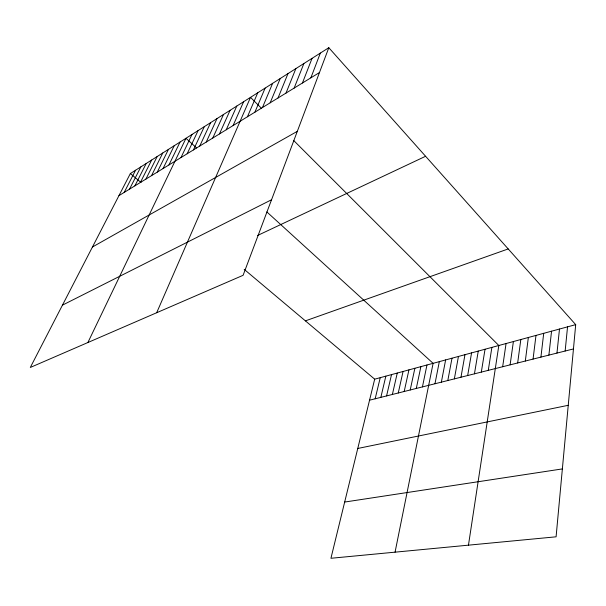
<?xml version="1.0" encoding="UTF-8"?>
<svg xmlns="http://www.w3.org/2000/svg" width="606" height="606" viewBox="0 0 606 606"><rect width="100%" height="100%" fill="white"/><g stroke="black" fill="none" stroke-linecap="round" stroke-linejoin="round"><path stroke-width="0.91" d="M575.7 324.642L556.088 536.81L330.937 558.277L374.69 379.174L575.7 324.642L328.808 47.722L130.351 173.543L30.3 367.471L243.097 275.306L328.808 47.722M565.148 351.018L567.542 326.854M556.959 353.078L559.49 329.035M548.885 355.108L551.551 331.194M540.916 357.116L543.711 333.315M533.06 359.085L535.984 335.413M525.311 361.04L528.356 337.481M517.66 362.964L520.827 339.527M510.108 364.857L513.396 341.542M502.662 366.728L506.063 343.534M468.461 545.165L498.821 345.496L293.849 140.668M488.269 370.349L491.883 347.382M481.315 372.099L485.035 349.238M474.445 373.826L478.263 351.071M467.665 375.531L471.574 352.889M460.969 377.22L464.969 354.677M454.348 378.879L458.447 356.449M447.811 380.523L452 358.199M441.357 382.151L445.63 359.926M434.979 383.75L439.327 361.638M395.059 552.164L433.108 363.327L266.845 211.926M422.443 386.901L426.957 364.994M416.292 388.454L420.882 366.645M410.209 389.976L414.875 368.274M404.194 391.491L408.936 369.88M398.256 392.983L403.066 371.478M392.385 394.461L397.263 373.046M386.575 395.923L391.521 374.606M380.841 397.362L385.848 376.144M375.159 398.793L380.242 377.667M310.87 77.826L320.347 53.086M302.432 82.999L312.037 58.358M294.152 88.082L303.879 63.532M286.017 93.074L295.857 68.614M278.025 97.983L287.979 73.614M270.178 102.8L280.23 78.522M262.466 107.535L272.609 83.355M254.884 112.193L265.125 88.097M247.43 116.769L257.755 92.771M156.674 312.741L250.513 97.361L261.322 108.163M233.105 125.556L243.597 101.747M226.227 129.782L236.794 106.058M219.455 133.934L230.091 110.307M212.789 138.024L223.5 114.489M206.237 142.054L217.001 118.609M199.775 146.016L210.608 122.662M193.42 149.917L204.305 126.654M187.163 153.757L198.109 130.585M181.005 157.537L191.996 134.464M87.885 342.534L185.974 138.282L196.564 147.925M168.96 164.938L180.043 142.039M163.067 168.551L174.202 145.743M157.272 172.112L168.438 149.394M151.553 175.619L162.764 152.992M145.925 179.073L157.166 156.545M140.372 182.482L151.651 160.037M134.903 185.837L146.213 163.491M129.51 189.148L140.85 166.885M124.2 192.413L135.562 170.241M118.958 195.632L319.453 72.553M92.453 246.998L297.319 131.343M62.448 305.151L271.549 199.745M257.633 235.454L425.594 156.28M305.401 320.862L508.199 248.937M369.554 400.202L573.458 348.935M357.76 448.47L568.246 405.3M344.67 502.056L562.368 468.908M130.351 173.543L141.001 182.504M244.195 269.352L374.69 379.174"/></g></svg>
